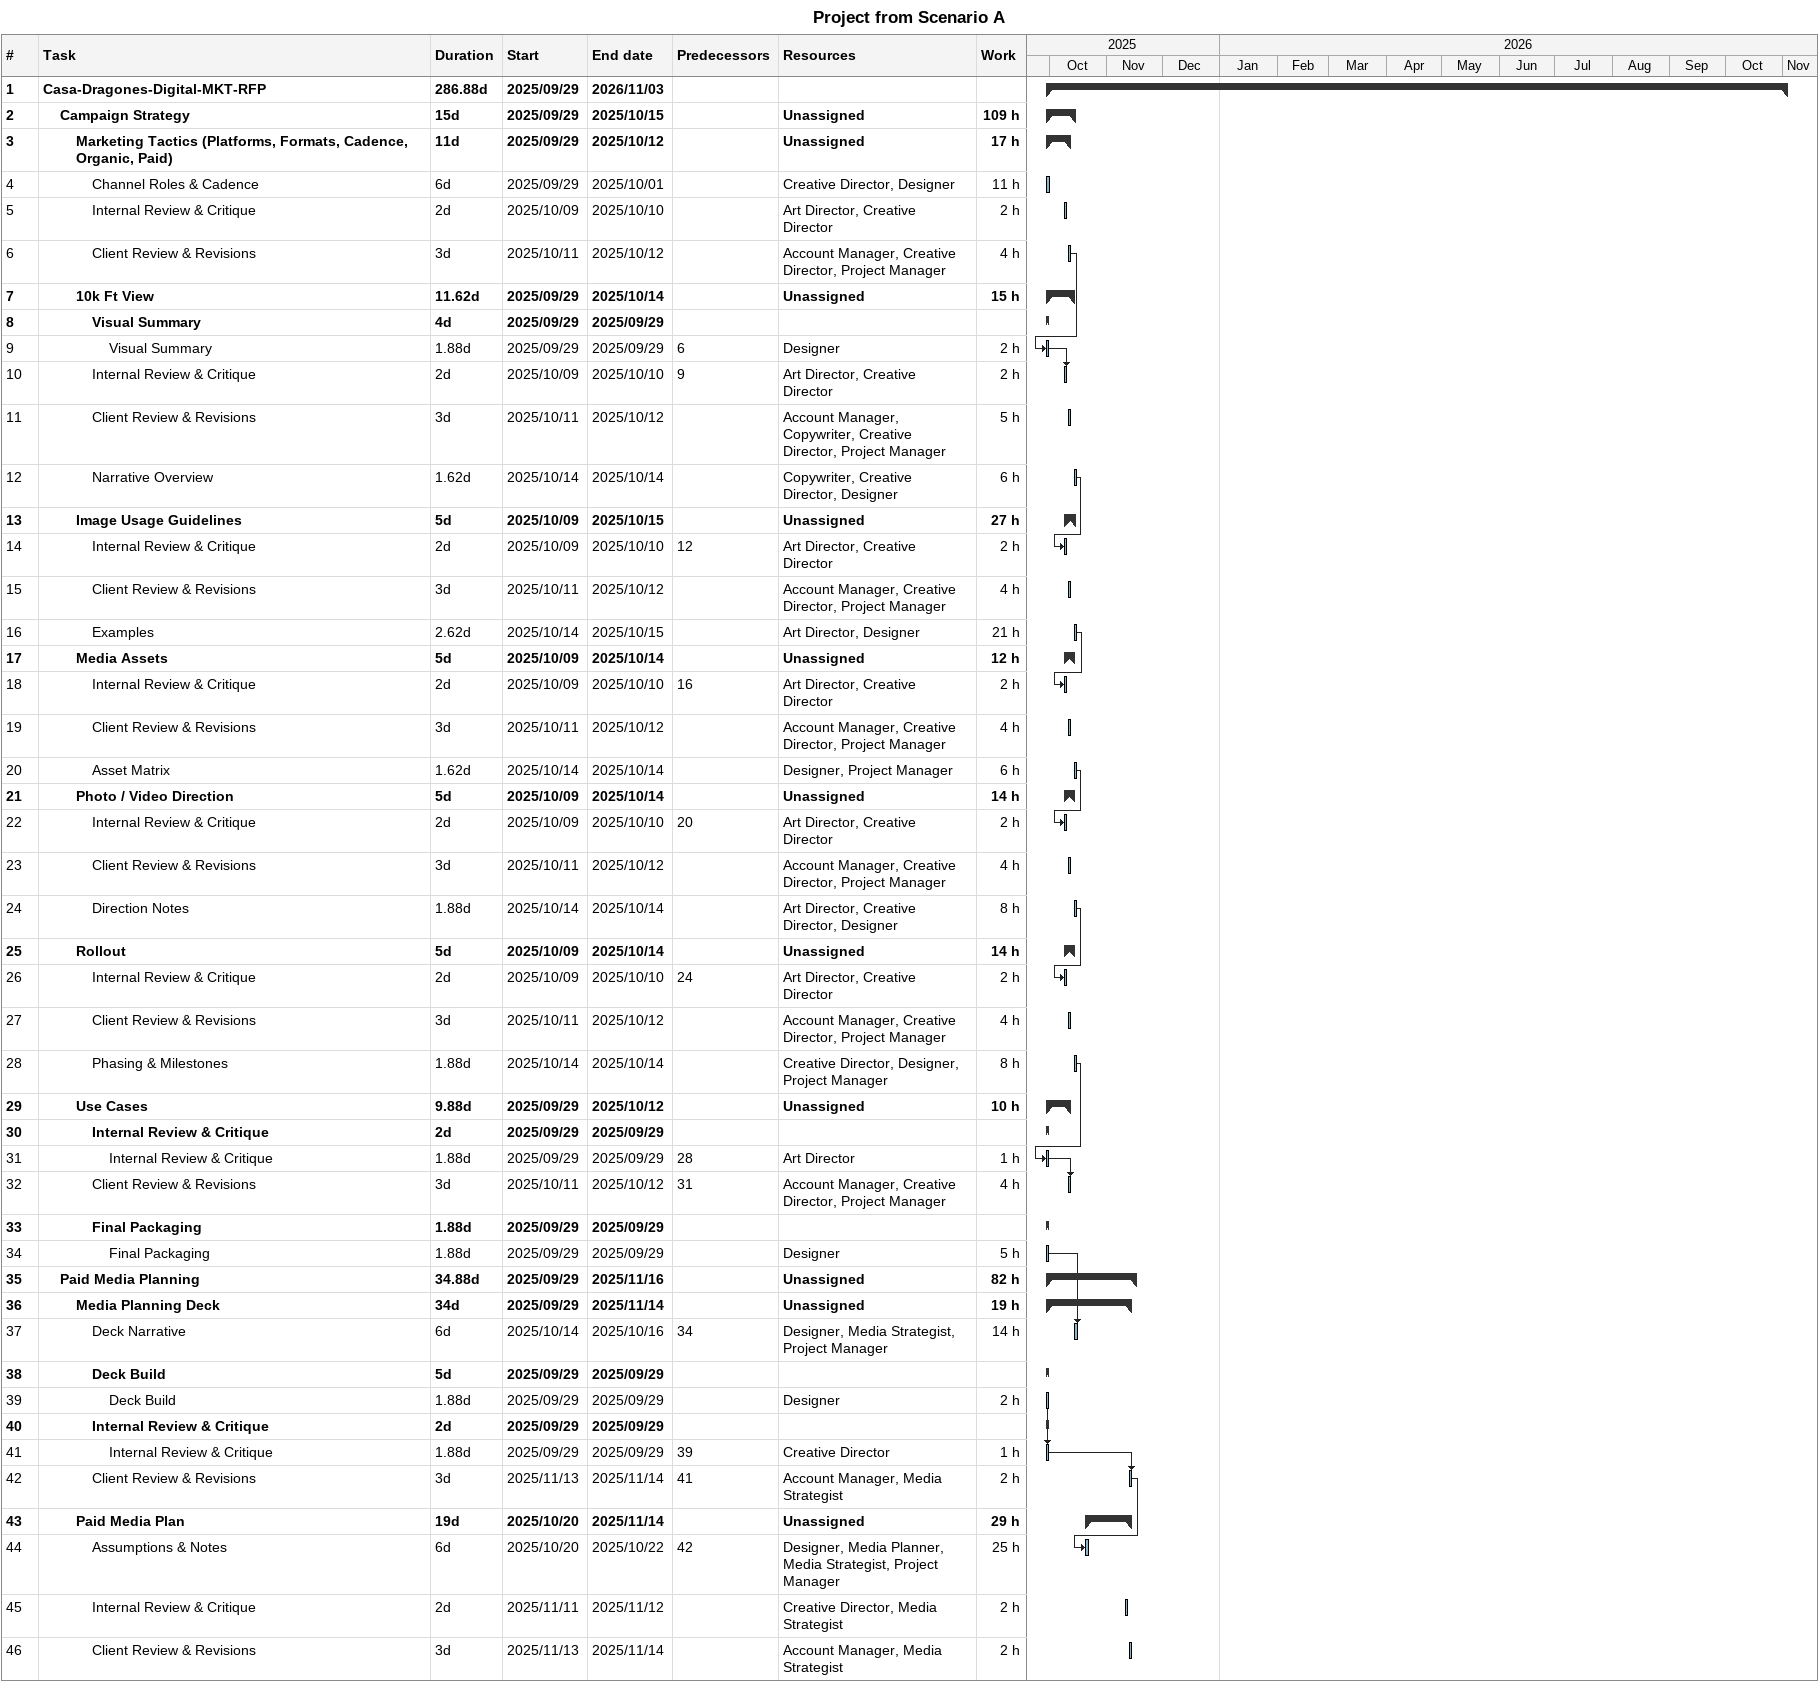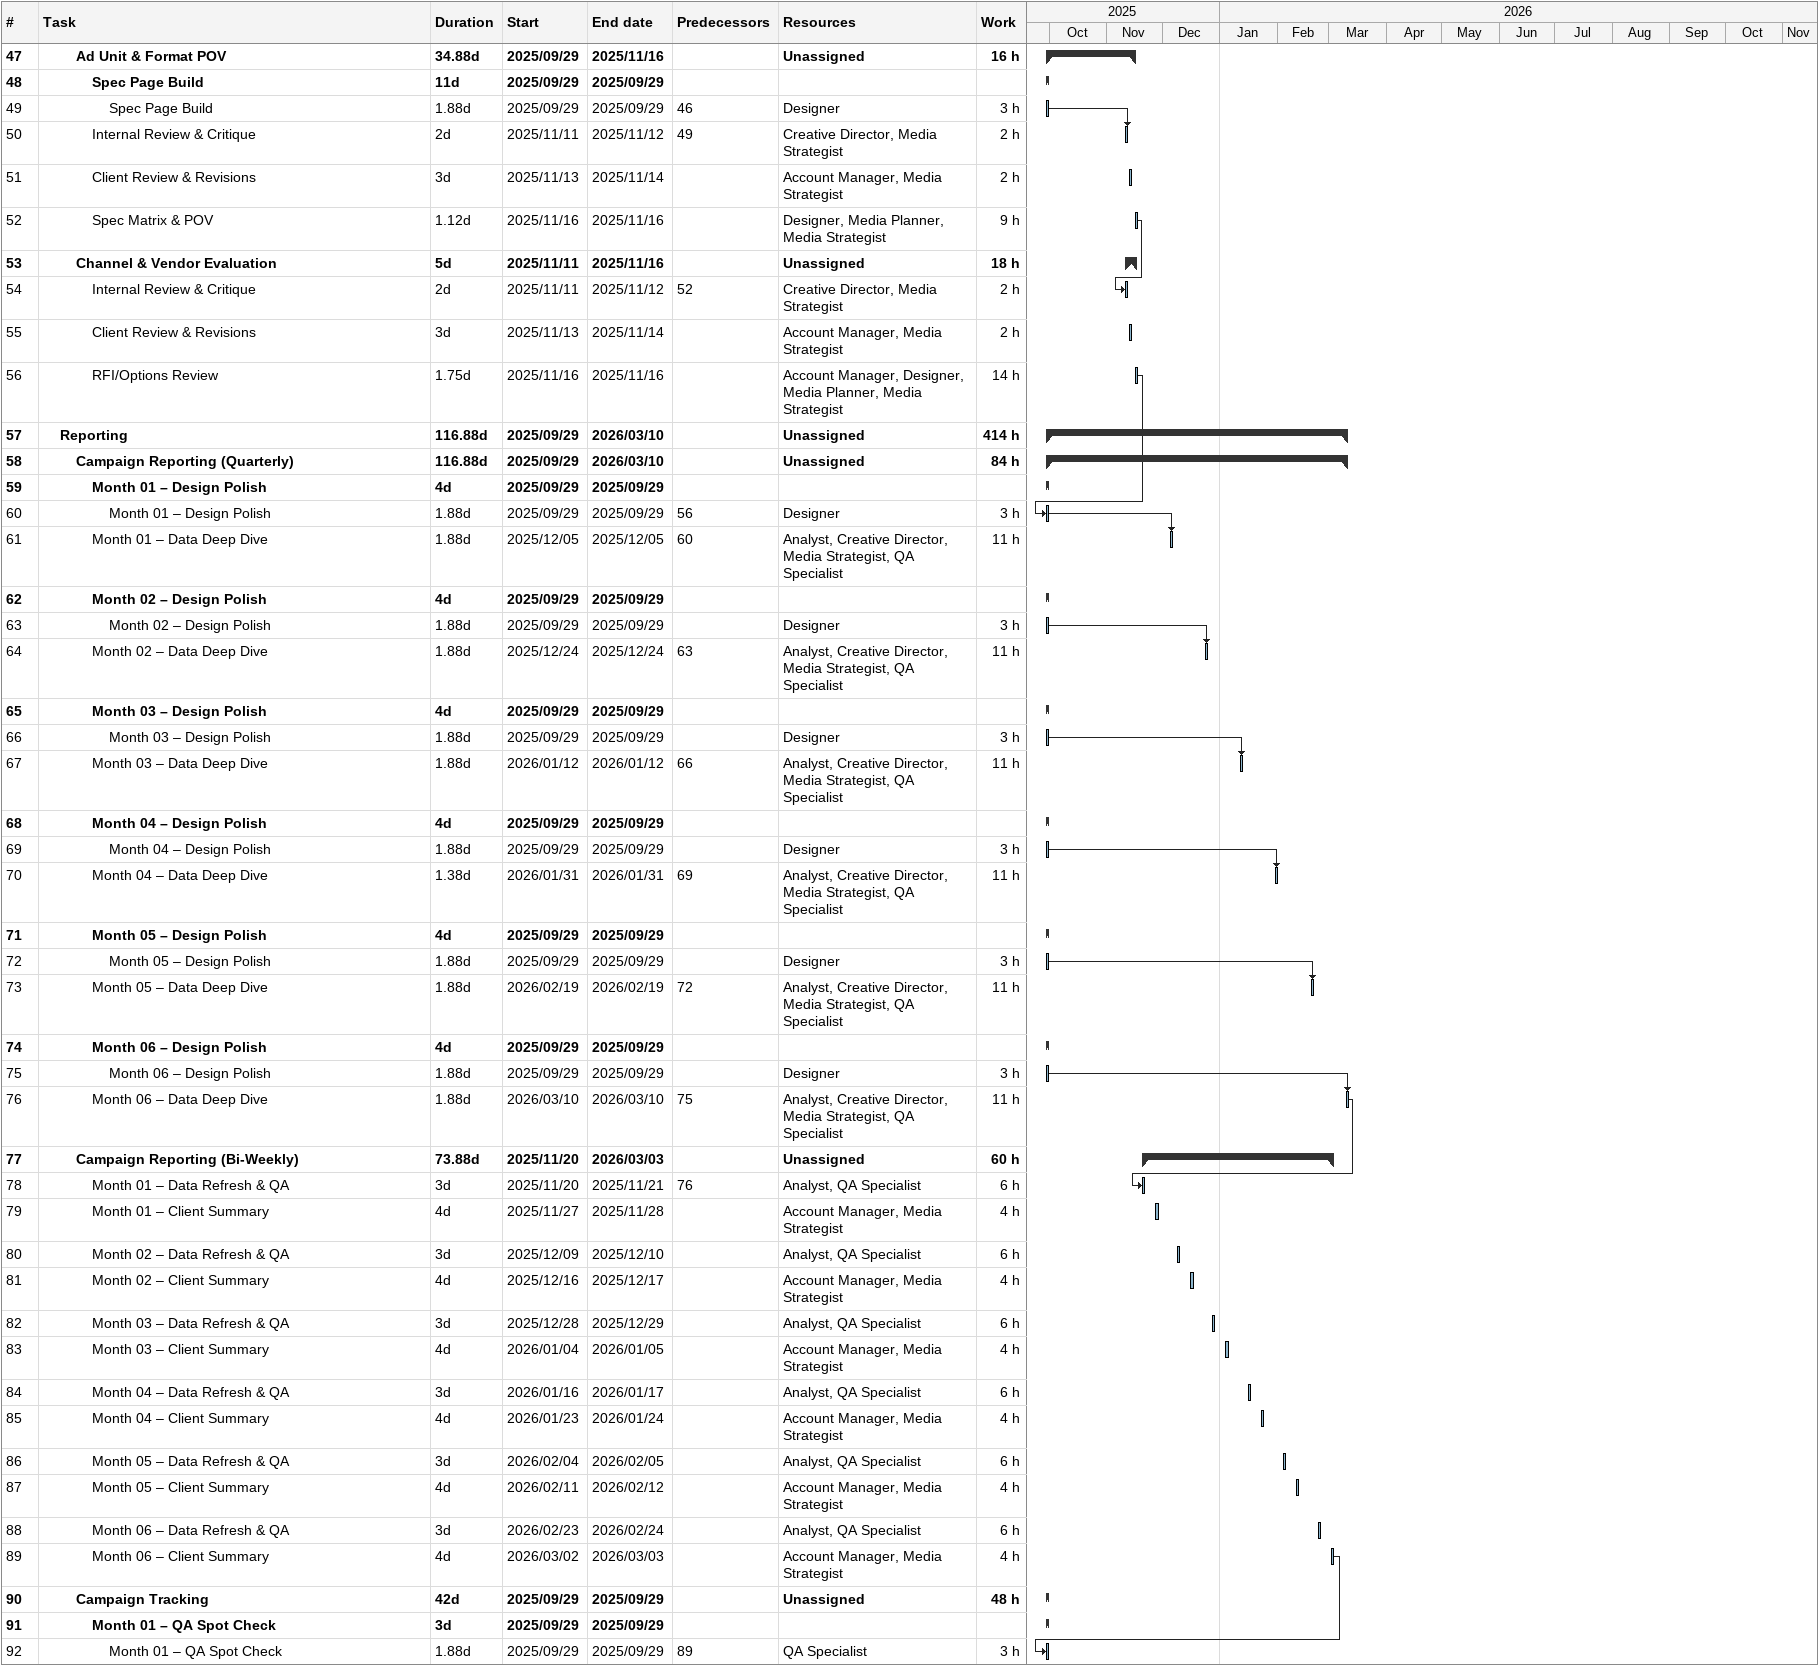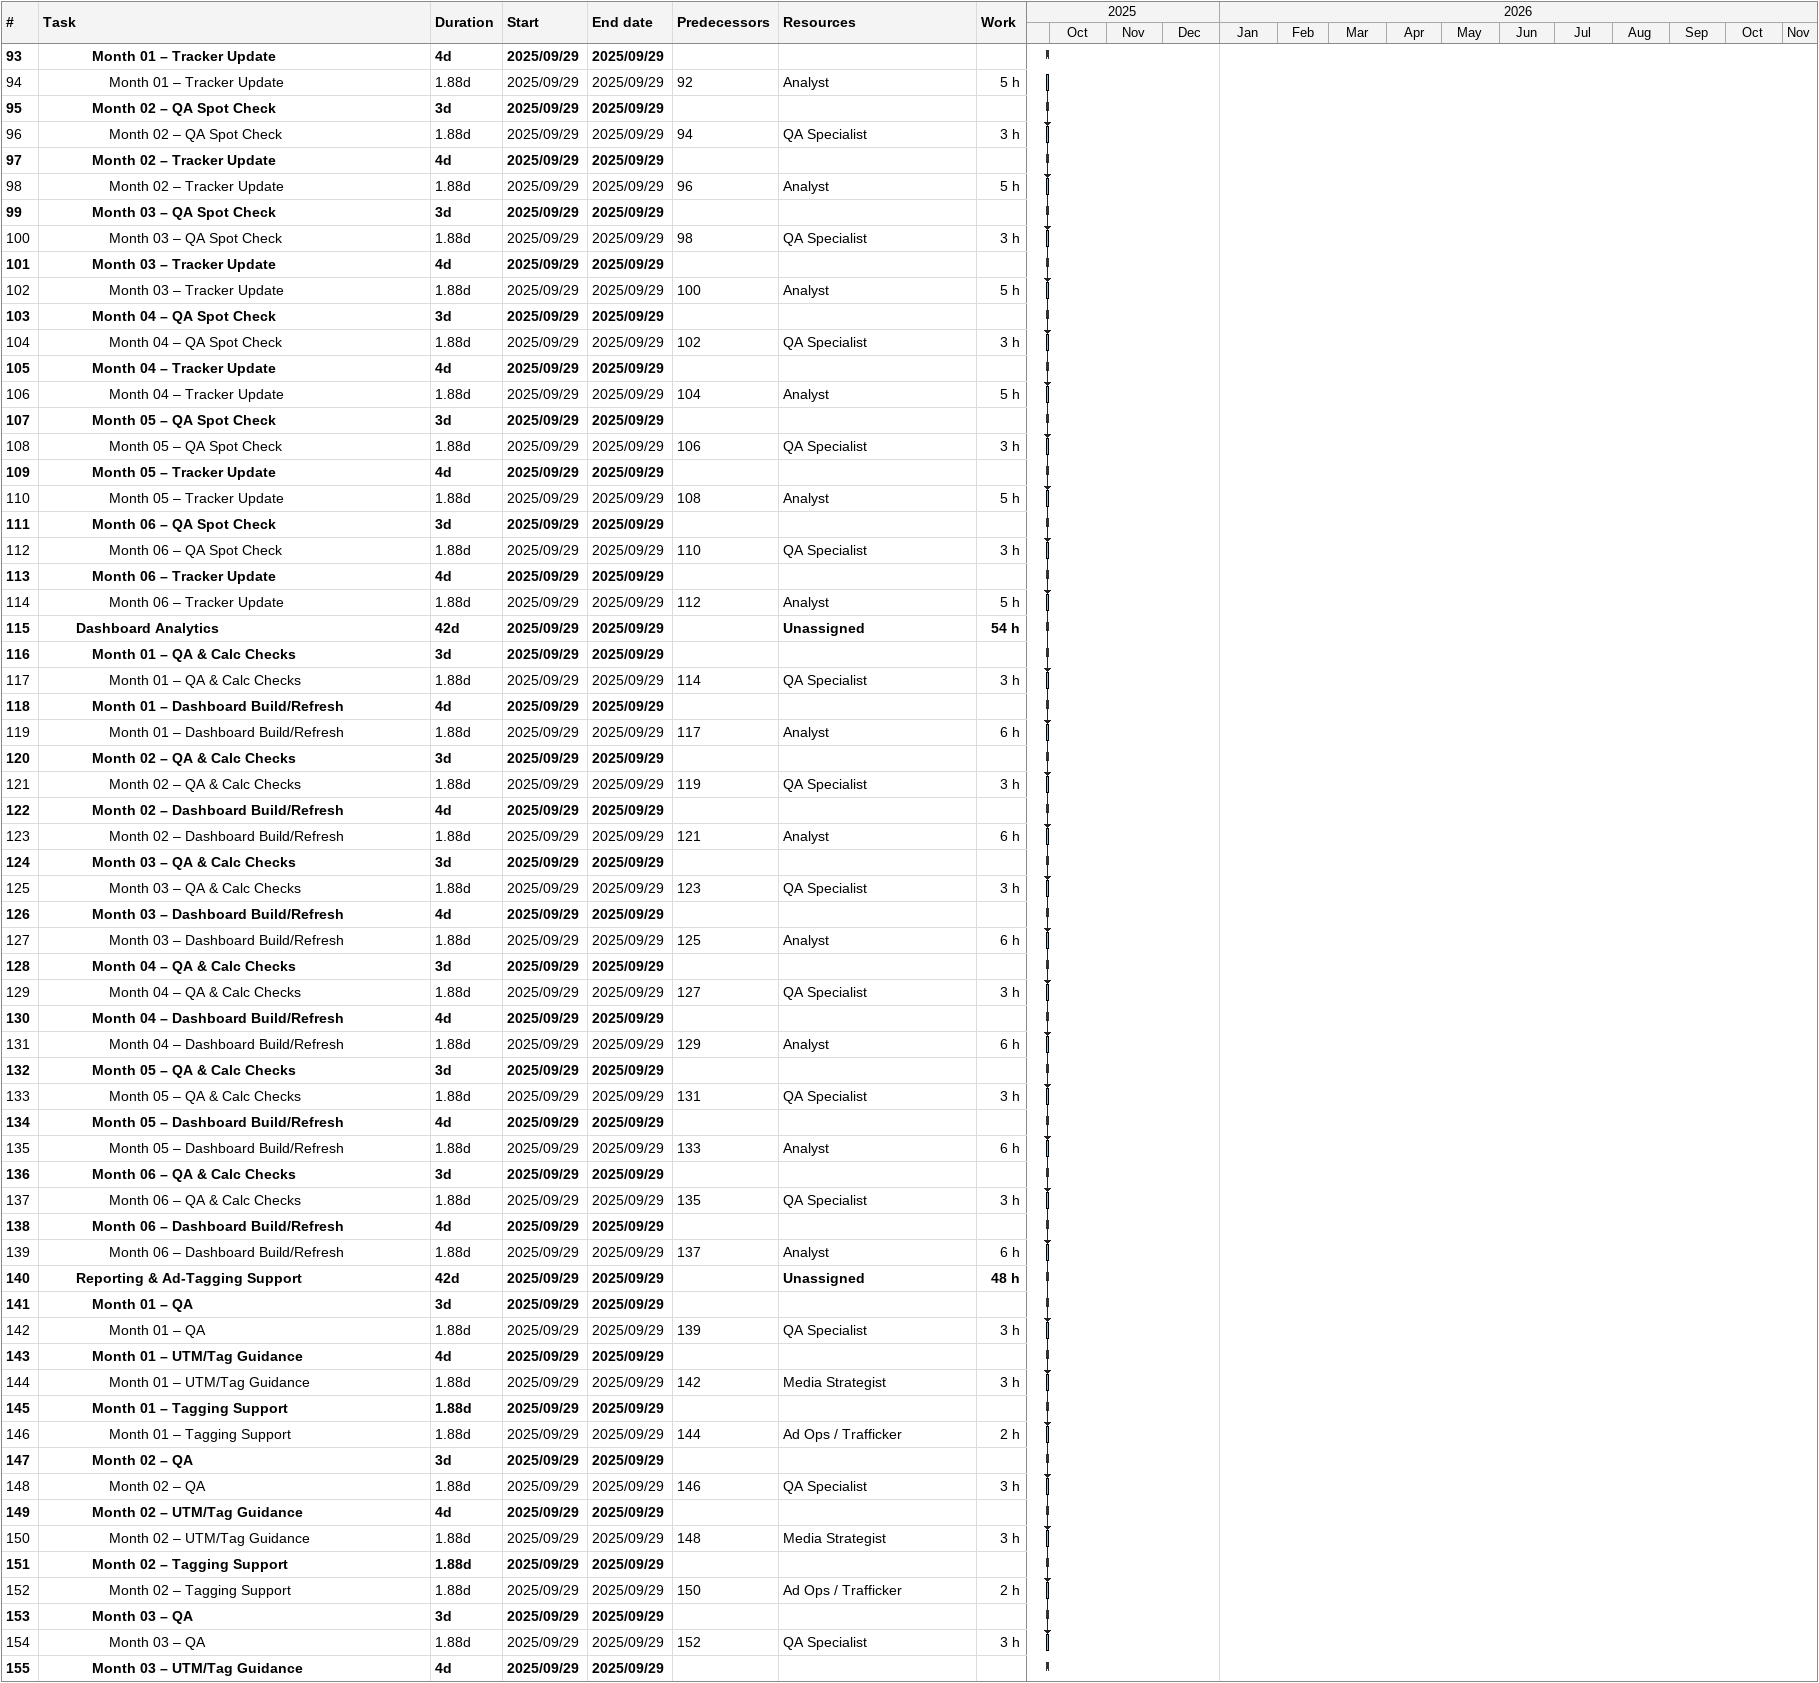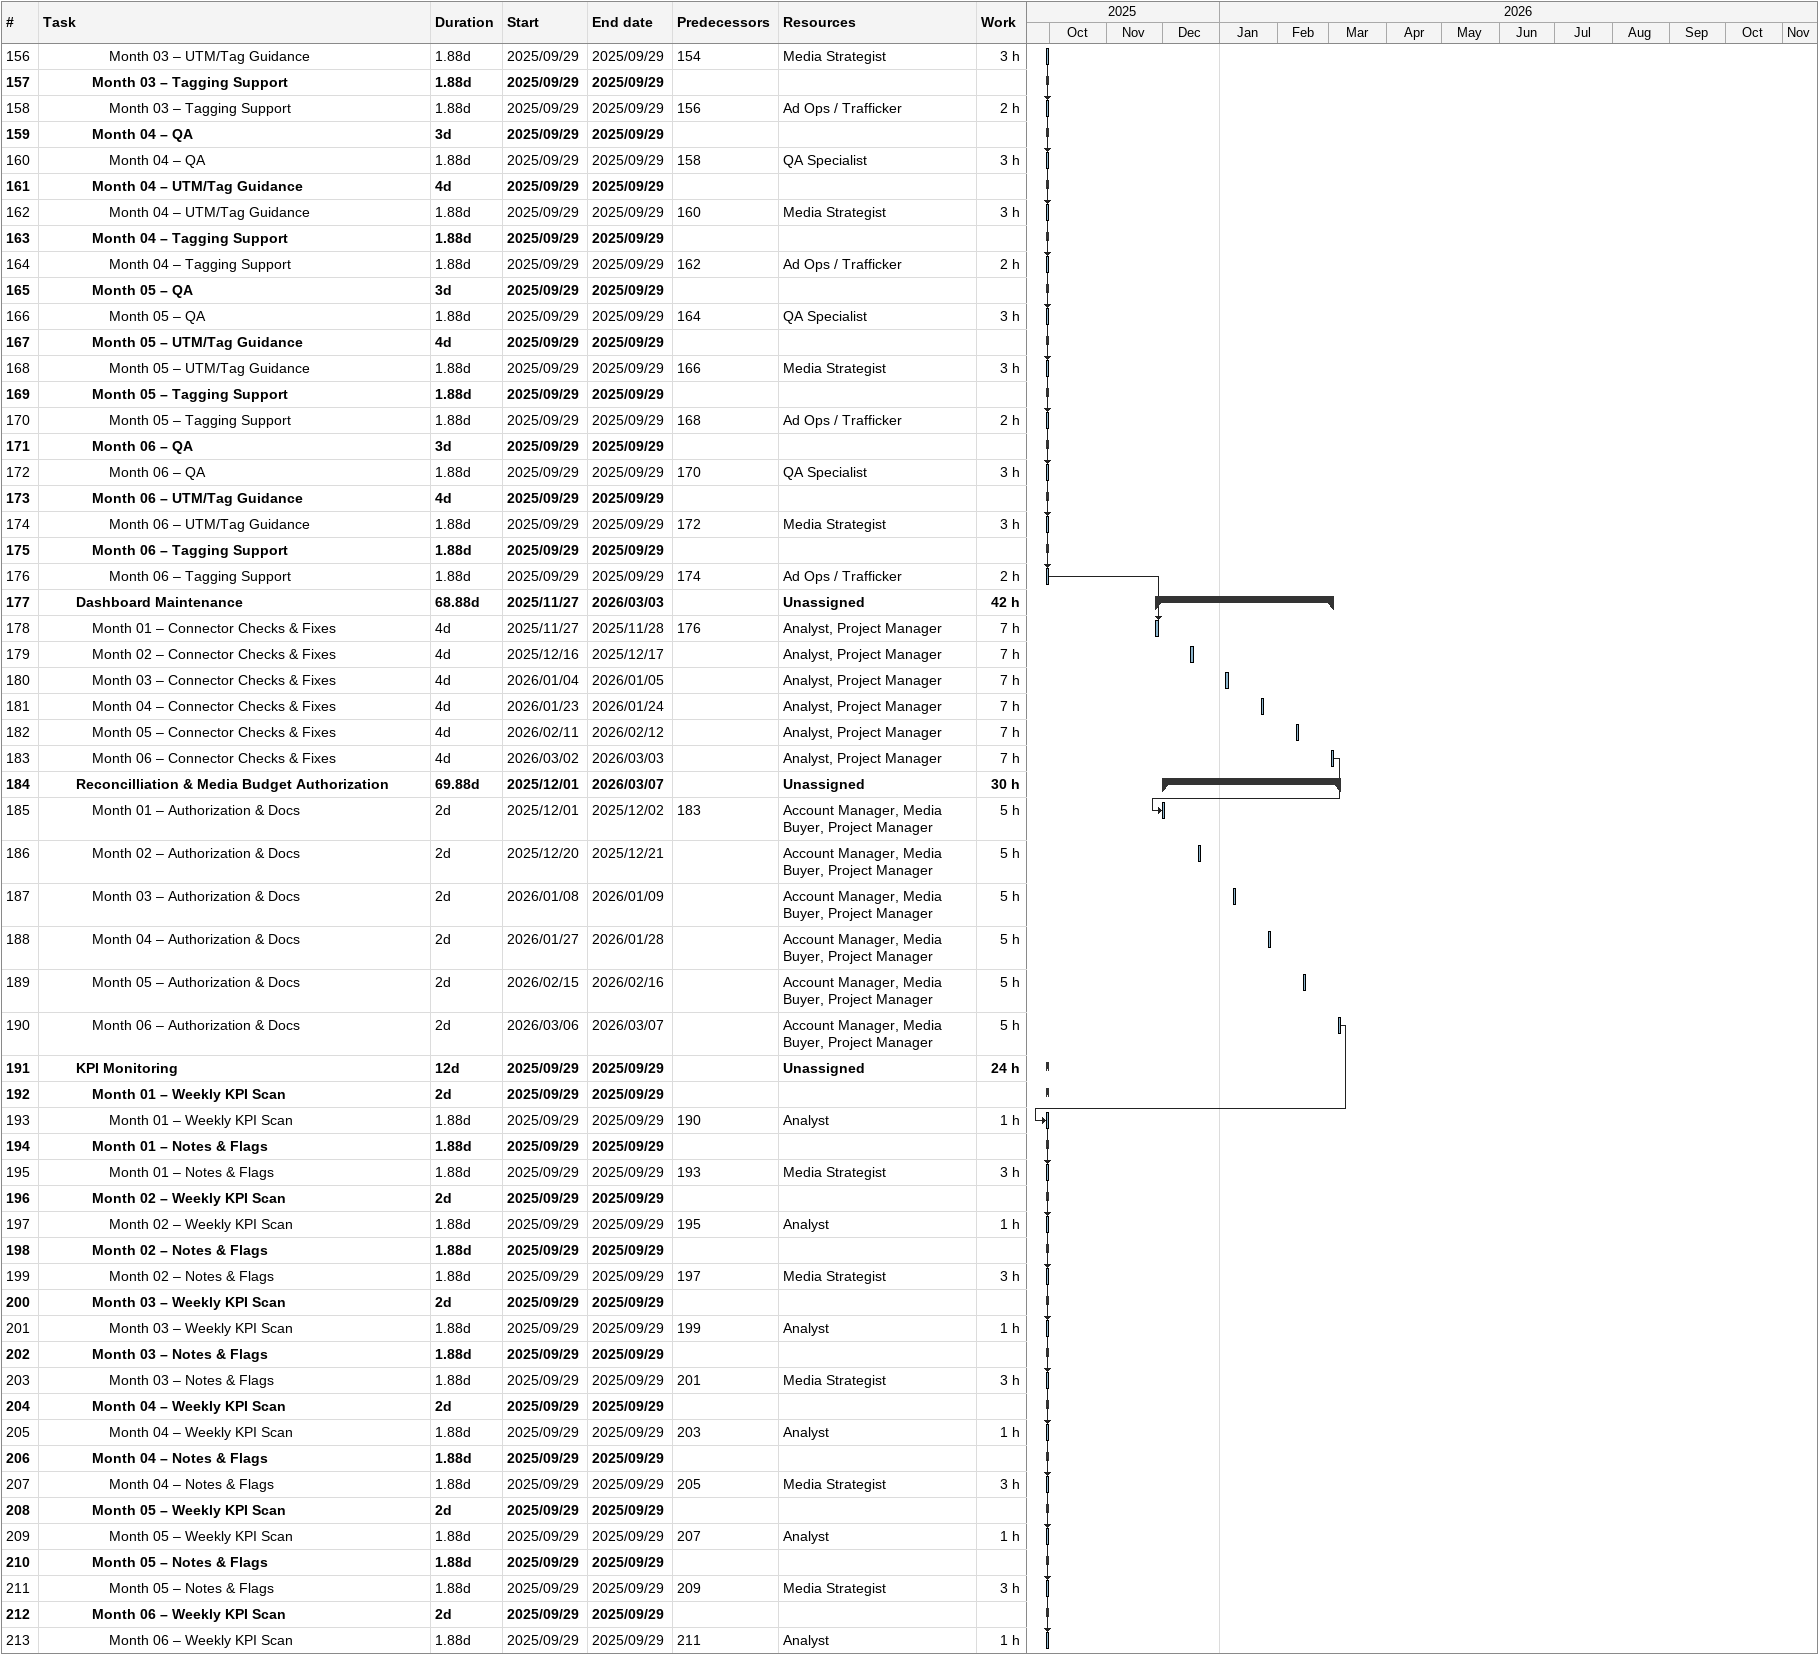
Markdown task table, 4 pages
Project from Scenario A

| ID | Level | Task | Duration | Start | Finish | Predecessors | Resources | Work (h) |
|---|---|---|---|---|---|---|---|---|
| 1 | 1 | **Casa-Dragones-Digital-MKT-RFP** | 286.88d | 2025-09-29 | 2026-11-03 |  |  |  |
| 2 | 2 | **Campaign Strategy** | 15d | 2025-09-29 | 2025-10-15 |  | Unassigned | 109 |
| 3 | 3 | **Marketing Tactics (Platforms, Formats, Cadence, Organic, Paid)** | 11d | 2025-09-29 | 2025-10-12 |  | Unassigned | 17 |
| 4 | 4 | Channel Roles & Cadence | 6d | 2025-09-29 | 2025-10-01 |  | Creative Director, Designer | 11 |
| 5 | 4 | Internal Review & Critique | 2d | 2025-10-09 | 2025-10-10 |  | Art Director, Creative Director | 2 |
| 6 | 4 | Client Review & Revisions | 3d | 2025-10-11 | 2025-10-12 |  | Account Manager, Creative Director, Project Manager | 4 |
| 7 | 3 | **10k Ft View** | 11.62d | 2025-09-29 | 2025-10-14 |  | Unassigned | 15 |
| 8 | 4 | **Visual Summary** | 4d | 2025-09-29 | 2025-09-29 |  |  |  |
| 9 | 5 | Visual Summary | 1.88d | 2025-09-29 | 2025-09-29 | 6 | Designer | 2 |
| 10 | 4 | Internal Review & Critique | 2d | 2025-10-09 | 2025-10-10 | 9 | Art Director, Creative Director | 2 |
| 11 | 4 | Client Review & Revisions | 3d | 2025-10-11 | 2025-10-12 |  | Account Manager, Copywriter, Creative Director, Project Manager | 5 |
| 12 | 4 | Narrative Overview | 1.62d | 2025-10-14 | 2025-10-14 |  | Copywriter, Creative Director, Designer | 6 |
| 13 | 3 | **Image Usage Guidelines** | 5d | 2025-10-09 | 2025-10-15 |  | Unassigned | 27 |
| 14 | 4 | Internal Review & Critique | 2d | 2025-10-09 | 2025-10-10 | 12 | Art Director, Creative Director | 2 |
| 15 | 4 | Client Review & Revisions | 3d | 2025-10-11 | 2025-10-12 |  | Account Manager, Creative Director, Project Manager | 4 |
| 16 | 4 | Examples | 2.62d | 2025-10-14 | 2025-10-15 |  | Art Director, Designer | 21 |
| 17 | 3 | **Media Assets** | 5d | 2025-10-09 | 2025-10-14 |  | Unassigned | 12 |
| 18 | 4 | Internal Review & Critique | 2d | 2025-10-09 | 2025-10-10 | 16 | Art Director, Creative Director | 2 |
| 19 | 4 | Client Review & Revisions | 3d | 2025-10-11 | 2025-10-12 |  | Account Manager, Creative Director, Project Manager | 4 |
| 20 | 4 | Asset Matrix | 1.62d | 2025-10-14 | 2025-10-14 |  | Designer, Project Manager | 6 |
| 21 | 3 | **Photo / Video Direction** | 5d | 2025-10-09 | 2025-10-14 |  | Unassigned | 14 |
| 22 | 4 | Internal Review & Critique | 2d | 2025-10-09 | 2025-10-10 | 20 | Art Director, Creative Director | 2 |
| 23 | 4 | Client Review & Revisions | 3d | 2025-10-11 | 2025-10-12 |  | Account Manager, Creative Director, Project Manager | 4 |
| 24 | 4 | Direction Notes | 1.88d | 2025-10-14 | 2025-10-14 |  | Art Director, Creative Director, Designer | 8 |
| 25 | 3 | **Rollout** | 5d | 2025-10-09 | 2025-10-14 |  | Unassigned | 14 |
| 26 | 4 | Internal Review & Critique | 2d | 2025-10-09 | 2025-10-10 | 24 | Art Director, Creative Director | 2 |
| 27 | 4 | Client Review & Revisions | 3d | 2025-10-11 | 2025-10-12 |  | Account Manager, Creative Director, Project Manager | 4 |
| 28 | 4 | Phasing & Milestones | 1.88d | 2025-10-14 | 2025-10-14 |  | Creative Director, Designer, Project Manager | 8 |
| 29 | 3 | **Use Cases** | 9.88d | 2025-09-29 | 2025-10-12 |  | Unassigned | 10 |
| 30 | 4 | **Internal Review & Critique** | 2d | 2025-09-29 | 2025-09-29 |  |  |  |
| 31 | 5 | Internal Review & Critique | 1.88d | 2025-09-29 | 2025-09-29 | 28 | Art Director | 1 |
| 32 | 4 | Client Review & Revisions | 3d | 2025-10-11 | 2025-10-12 | 31 | Account Manager, Creative Director, Project Manager | 4 |
| 33 | 4 | **Final Packaging** | 1.88d | 2025-09-29 | 2025-09-29 |  |  |  |
| 34 | 5 | Final Packaging | 1.88d | 2025-09-29 | 2025-09-29 |  | Designer | 5 |
| 35 | 2 | **Paid Media Planning** | 34.88d | 2025-09-29 | 2025-11-16 |  | Unassigned | 82 |
| 36 | 3 | **Media Planning Deck** | 34d | 2025-09-29 | 2025-11-14 |  | Unassigned | 19 |
| 37 | 4 | Deck Narrative | 6d | 2025-10-14 | 2025-10-16 | 34 | Designer, Media Strategist, Project Manager | 14 |
| 38 | 4 | **Deck Build** | 5d | 2025-09-29 | 2025-09-29 |  |  |  |
| 39 | 5 | Deck Build | 1.88d | 2025-09-29 | 2025-09-29 |  | Designer | 2 |
| 40 | 4 | **Internal Review & Critique** | 2d | 2025-09-29 | 2025-09-29 |  |  |  |
| 41 | 5 | Internal Review & Critique | 1.88d | 2025-09-29 | 2025-09-29 | 39 | Creative Director | 1 |
| 42 | 4 | Client Review & Revisions | 3d | 2025-11-13 | 2025-11-14 | 41 | Account Manager, Media Strategist | 2 |
| 43 | 3 | **Paid Media Plan** | 19d | 2025-10-20 | 2025-11-14 |  | Unassigned | 29 |
| 44 | 4 | Assumptions & Notes | 6d | 2025-10-20 | 2025-10-22 | 42 | Designer, Media Planner, Media Strategist, Project Manager | 25 |
| 45 | 4 | Internal Review & Critique | 2d | 2025-11-11 | 2025-11-12 |  | Creative Director, Media Strategist | 2 |
| 46 | 4 | Client Review & Revisions | 3d | 2025-11-13 | 2025-11-14 |  | Account Manager, Media Strategist | 2 |
| 47 | 3 | **Ad Unit & Format POV** | 34.88d | 2025-09-29 | 2025-11-16 |  | Unassigned | 16 |
| 48 | 4 | **Spec Page Build** | 11d | 2025-09-29 | 2025-09-29 |  |  |  |
| 49 | 5 | Spec Page Build | 1.88d | 2025-09-29 | 2025-09-29 | 46 | Designer | 3 |
| 50 | 4 | Internal Review & Critique | 2d | 2025-11-11 | 2025-11-12 | 49 | Creative Director, Media Strategist | 2 |
| 51 | 4 | Client Review & Revisions | 3d | 2025-11-13 | 2025-11-14 |  | Account Manager, Media Strategist | 2 |
| 52 | 4 | Spec Matrix & POV | 1.12d | 2025-11-16 | 2025-11-16 |  | Designer, Media Planner, Media Strategist | 9 |
| 53 | 3 | **Channel & Vendor Evaluation** | 5d | 2025-11-11 | 2025-11-16 |  | Unassigned | 18 |
| 54 | 4 | Internal Review & Critique | 2d | 2025-11-11 | 2025-11-12 | 52 | Creative Director, Media Strategist | 2 |
| 55 | 4 | Client Review & Revisions | 3d | 2025-11-13 | 2025-11-14 |  | Account Manager, Media Strategist | 2 |
| 56 | 4 | RFI/Options Review | 1.75d | 2025-11-16 | 2025-11-16 |  | Account Manager, Designer, Media Planner, Media Strategist | 14 |
| 57 | 2 | **Reporting** | 116.88d | 2025-09-29 | 2026-03-10 |  | Unassigned | 414 |
| 58 | 3 | **Campaign Reporting (Quarterly)** | 116.88d | 2025-09-29 | 2026-03-10 |  | Unassigned | 84 |
| 59 | 4 | **Month 01 – Design Polish** | 4d | 2025-09-29 | 2025-09-29 |  |  |  |
| 60 | 5 | Month 01 – Design Polish | 1.88d | 2025-09-29 | 2025-09-29 | 56 | Designer | 3 |
| 61 | 4 | Month 01 – Data Deep Dive | 1.88d | 2025-12-05 | 2025-12-05 | 60 | Analyst, Creative Director, Media Strategist, QA Specialist | 11 |
| 62 | 4 | **Month 02 – Design Polish** | 4d | 2025-09-29 | 2025-09-29 |  |  |  |
| 63 | 5 | Month 02 – Design Polish | 1.88d | 2025-09-29 | 2025-09-29 |  | Designer | 3 |
| 64 | 4 | Month 02 – Data Deep Dive | 1.88d | 2025-12-24 | 2025-12-24 | 63 | Analyst, Creative Director, Media Strategist, QA Specialist | 11 |
| 65 | 4 | **Month 03 – Design Polish** | 4d | 2025-09-29 | 2025-09-29 |  |  |  |
| 66 | 5 | Month 03 – Design Polish | 1.88d | 2025-09-29 | 2025-09-29 |  | Designer | 3 |
| 67 | 4 | Month 03 – Data Deep Dive | 1.88d | 2026-01-12 | 2026-01-12 | 66 | Analyst, Creative Director, Media Strategist, QA Specialist | 11 |
| 68 | 4 | **Month 04 – Design Polish** | 4d | 2025-09-29 | 2025-09-29 |  |  |  |
| 69 | 5 | Month 04 – Design Polish | 1.88d | 2025-09-29 | 2025-09-29 |  | Designer | 3 |
| 70 | 4 | Month 04 – Data Deep Dive | 1.38d | 2026-01-31 | 2026-01-31 | 69 | Analyst, Creative Director, Media Strategist, QA Specialist | 11 |
| 71 | 4 | **Month 05 – Design Polish** | 4d | 2025-09-29 | 2025-09-29 |  |  |  |
| 72 | 5 | Month 05 – Design Polish | 1.88d | 2025-09-29 | 2025-09-29 |  | Designer | 3 |
| 73 | 4 | Month 05 – Data Deep Dive | 1.88d | 2026-02-19 | 2026-02-19 | 72 | Analyst, Creative Director, Media Strategist, QA Specialist | 11 |
| 74 | 4 | **Month 06 – Design Polish** | 4d | 2025-09-29 | 2025-09-29 |  |  |  |
| 75 | 5 | Month 06 – Design Polish | 1.88d | 2025-09-29 | 2025-09-29 |  | Designer | 3 |
| 76 | 4 | Month 06 – Data Deep Dive | 1.88d | 2026-03-10 | 2026-03-10 | 75 | Analyst, Creative Director, Media Strategist, QA Specialist | 11 |
| 77 | 3 | **Campaign Reporting (Bi-Weekly)** | 73.88d | 2025-11-20 | 2026-03-03 |  | Unassigned | 60 |
| 78 | 4 | Month 01 – Data Refresh & QA | 3d | 2025-11-20 | 2025-11-21 | 76 | Analyst, QA Specialist | 6 |
| 79 | 4 | Month 01 – Client Summary | 4d | 2025-11-27 | 2025-11-28 |  | Account Manager, Media Strategist | 4 |
| 80 | 4 | Month 02 – Data Refresh & QA | 3d | 2025-12-09 | 2025-12-10 |  | Analyst, QA Specialist | 6 |
| 81 | 4 | Month 02 – Client Summary | 4d | 2025-12-16 | 2025-12-17 |  | Account Manager, Media Strategist | 4 |
| 82 | 4 | Month 03 – Data Refresh & QA | 3d | 2025-12-28 | 2025-12-29 |  | Analyst, QA Specialist | 6 |
| 83 | 4 | Month 03 – Client Summary | 4d | 2026-01-04 | 2026-01-05 |  | Account Manager, Media Strategist | 4 |
| 84 | 4 | Month 04 – Data Refresh & QA | 3d | 2026-01-16 | 2026-01-17 |  | Analyst, QA Specialist | 6 |
| 85 | 4 | Month 04 – Client Summary | 4d | 2026-01-23 | 2026-01-24 |  | Account Manager, Media Strategist | 4 |
| 86 | 4 | Month 05 – Data Refresh & QA | 3d | 2026-02-04 | 2026-02-05 |  | Analyst, QA Specialist | 6 |
| 87 | 4 | Month 05 – Client Summary | 4d | 2026-02-11 | 2026-02-12 |  | Account Manager, Media Strategist | 4 |
| 88 | 4 | Month 06 – Data Refresh & QA | 3d | 2026-02-23 | 2026-02-24 |  | Analyst, QA Specialist | 6 |
| 89 | 4 | Month 06 – Client Summary | 4d | 2026-03-02 | 2026-03-03 |  | Account Manager, Media Strategist | 4 |
| 90 | 3 | **Campaign Tracking** | 42d | 2025-09-29 | 2025-09-29 |  | Unassigned | 48 |
| 91 | 4 | **Month 01 – QA Spot Check** | 3d | 2025-09-29 | 2025-09-29 |  |  |  |
| 92 | 5 | Month 01 – QA Spot Check | 1.88d | 2025-09-29 | 2025-09-29 | 89 | QA Specialist | 3 |
| 93 | 4 | **Month 01 – Tracker Update** | 4d | 2025-09-29 | 2025-09-29 |  |  |  |
| 94 | 5 | Month 01 – Tracker Update | 1.88d | 2025-09-29 | 2025-09-29 | 92 | Analyst | 5 |
| 95 | 4 | **Month 02 – QA Spot Check** | 3d | 2025-09-29 | 2025-09-29 |  |  |  |
| 96 | 5 | Month 02 – QA Spot Check | 1.88d | 2025-09-29 | 2025-09-29 | 94 | QA Specialist | 3 |
| 97 | 4 | **Month 02 – Tracker Update** | 4d | 2025-09-29 | 2025-09-29 |  |  |  |
| 98 | 5 | Month 02 – Tracker Update | 1.88d | 2025-09-29 | 2025-09-29 | 96 | Analyst | 5 |
| 99 | 4 | **Month 03 – QA Spot Check** | 3d | 2025-09-29 | 2025-09-29 |  |  |  |
| 100 | 5 | Month 03 – QA Spot Check | 1.88d | 2025-09-29 | 2025-09-29 | 98 | QA Specialist | 3 |
| 101 | 4 | **Month 03 – Tracker Update** | 4d | 2025-09-29 | 2025-09-29 |  |  |  |
| 102 | 5 | Month 03 – Tracker Update | 1.88d | 2025-09-29 | 2025-09-29 | 100 | Analyst | 5 |
| 103 | 4 | **Month 04 – QA Spot Check** | 3d | 2025-09-29 | 2025-09-29 |  |  |  |
| 104 | 5 | Month 04 – QA Spot Check | 1.88d | 2025-09-29 | 2025-09-29 | 102 | QA Specialist | 3 |
| 105 | 4 | **Month 04 – Tracker Update** | 4d | 2025-09-29 | 2025-09-29 |  |  |  |
| 106 | 5 | Month 04 – Tracker Update | 1.88d | 2025-09-29 | 2025-09-29 | 104 | Analyst | 5 |
| 107 | 4 | **Month 05 – QA Spot Check** | 3d | 2025-09-29 | 2025-09-29 |  |  |  |
| 108 | 5 | Month 05 – QA Spot Check | 1.88d | 2025-09-29 | 2025-09-29 | 106 | QA Specialist | 3 |
| 109 | 4 | **Month 05 – Tracker Update** | 4d | 2025-09-29 | 2025-09-29 |  |  |  |
| 110 | 5 | Month 05 – Tracker Update | 1.88d | 2025-09-29 | 2025-09-29 | 108 | Analyst | 5 |
| 111 | 4 | **Month 06 – QA Spot Check** | 3d | 2025-09-29 | 2025-09-29 |  |  |  |
| 112 | 5 | Month 06 – QA Spot Check | 1.88d | 2025-09-29 | 2025-09-29 | 110 | QA Specialist | 3 |
| 113 | 4 | **Month 06 – Tracker Update** | 4d | 2025-09-29 | 2025-09-29 |  |  |  |
| 114 | 5 | Month 06 – Tracker Update | 1.88d | 2025-09-29 | 2025-09-29 | 112 | Analyst | 5 |
| 115 | 3 | **Dashboard Analytics** | 42d | 2025-09-29 | 2025-09-29 |  | Unassigned | 54 |
| 116 | 4 | **Month 01 – QA & Calc Checks** | 3d | 2025-09-29 | 2025-09-29 |  |  |  |
| 117 | 5 | Month 01 – QA & Calc Checks | 1.88d | 2025-09-29 | 2025-09-29 | 114 | QA Specialist | 3 |
| 118 | 4 | **Month 01 – Dashboard Build/Refresh** | 4d | 2025-09-29 | 2025-09-29 |  |  |  |
| 119 | 5 | Month 01 – Dashboard Build/Refresh | 1.88d | 2025-09-29 | 2025-09-29 | 117 | Analyst | 6 |
| 120 | 4 | **Month 02 – QA & Calc Checks** | 3d | 2025-09-29 | 2025-09-29 |  |  |  |
| 121 | 5 | Month 02 – QA & Calc Checks | 1.88d | 2025-09-29 | 2025-09-29 | 119 | QA Specialist | 3 |
| 122 | 4 | **Month 02 – Dashboard Build/Refresh** | 4d | 2025-09-29 | 2025-09-29 |  |  |  |
| 123 | 5 | Month 02 – Dashboard Build/Refresh | 1.88d | 2025-09-29 | 2025-09-29 | 121 | Analyst | 6 |
| 124 | 4 | **Month 03 – QA & Calc Checks** | 3d | 2025-09-29 | 2025-09-29 |  |  |  |
| 125 | 5 | Month 03 – QA & Calc Checks | 1.88d | 2025-09-29 | 2025-09-29 | 123 | QA Specialist | 3 |
| 126 | 4 | **Month 03 – Dashboard Build/Refresh** | 4d | 2025-09-29 | 2025-09-29 |  |  |  |
| 127 | 5 | Month 03 – Dashboard Build/Refresh | 1.88d | 2025-09-29 | 2025-09-29 | 125 | Analyst | 6 |
| 128 | 4 | **Month 04 – QA & Calc Checks** | 3d | 2025-09-29 | 2025-09-29 |  |  |  |
| 129 | 5 | Month 04 – QA & Calc Checks | 1.88d | 2025-09-29 | 2025-09-29 | 127 | QA Specialist | 3 |
| 130 | 4 | **Month 04 – Dashboard Build/Refresh** | 4d | 2025-09-29 | 2025-09-29 |  |  |  |
| 131 | 5 | Month 04 – Dashboard Build/Refresh | 1.88d | 2025-09-29 | 2025-09-29 | 129 | Analyst | 6 |
| 132 | 4 | **Month 05 – QA & Calc Checks** | 3d | 2025-09-29 | 2025-09-29 |  |  |  |
| 133 | 5 | Month 05 – QA & Calc Checks | 1.88d | 2025-09-29 | 2025-09-29 | 131 | QA Specialist | 3 |
| 134 | 4 | **Month 05 – Dashboard Build/Refresh** | 4d | 2025-09-29 | 2025-09-29 |  |  |  |
| 135 | 5 | Month 05 – Dashboard Build/Refresh | 1.88d | 2025-09-29 | 2025-09-29 | 133 | Analyst | 6 |
| 136 | 4 | **Month 06 – QA & Calc Checks** | 3d | 2025-09-29 | 2025-09-29 |  |  |  |
| 137 | 5 | Month 06 – QA & Calc Checks | 1.88d | 2025-09-29 | 2025-09-29 | 135 | QA Specialist | 3 |
| 138 | 4 | **Month 06 – Dashboard Build/Refresh** | 4d | 2025-09-29 | 2025-09-29 |  |  |  |
| 139 | 5 | Month 06 – Dashboard Build/Refresh | 1.88d | 2025-09-29 | 2025-09-29 | 137 | Analyst | 6 |
| 140 | 3 | **Reporting & Ad-Tagging Support** | 42d | 2025-09-29 | 2025-09-29 |  | Unassigned | 48 |
| 141 | 4 | **Month 01 – QA** | 3d | 2025-09-29 | 2025-09-29 |  |  |  |
| 142 | 5 | Month 01 – QA | 1.88d | 2025-09-29 | 2025-09-29 | 139 | QA Specialist | 3 |
| 143 | 4 | **Month 01 – UTM/Tag Guidance** | 4d | 2025-09-29 | 2025-09-29 |  |  |  |
| 144 | 5 | Month 01 – UTM/Tag Guidance | 1.88d | 2025-09-29 | 2025-09-29 | 142 | Media Strategist | 3 |
| 145 | 4 | **Month 01 – Tagging Support** | 1.88d | 2025-09-29 | 2025-09-29 |  |  |  |
| 146 | 5 | Month 01 – Tagging Support | 1.88d | 2025-09-29 | 2025-09-29 | 144 | Ad Ops / Trafficker | 2 |
| 147 | 4 | **Month 02 – QA** | 3d | 2025-09-29 | 2025-09-29 |  |  |  |
| 148 | 5 | Month 02 – QA | 1.88d | 2025-09-29 | 2025-09-29 | 146 | QA Specialist | 3 |
| 149 | 4 | **Month 02 – UTM/Tag Guidance** | 4d | 2025-09-29 | 2025-09-29 |  |  |  |
| 150 | 5 | Month 02 – UTM/Tag Guidance | 1.88d | 2025-09-29 | 2025-09-29 | 148 | Media Strategist | 3 |
| 151 | 4 | **Month 02 – Tagging Support** | 1.88d | 2025-09-29 | 2025-09-29 |  |  |  |
| 152 | 5 | Month 02 – Tagging Support | 1.88d | 2025-09-29 | 2025-09-29 | 150 | Ad Ops / Trafficker | 2 |
| 153 | 4 | **Month 03 – QA** | 3d | 2025-09-29 | 2025-09-29 |  |  |  |
| 154 | 5 | Month 03 – QA | 1.88d | 2025-09-29 | 2025-09-29 | 152 | QA Specialist | 3 |
| 155 | 4 | **Month 03 – UTM/Tag Guidance** | 4d | 2025-09-29 | 2025-09-29 |  |  |  |
| 156 | 5 | Month 03 – UTM/Tag Guidance | 1.88d | 2025-09-29 | 2025-09-29 | 154 | Media Strategist | 3 |
| 157 | 4 | **Month 03 – Tagging Support** | 1.88d | 2025-09-29 | 2025-09-29 |  |  |  |
| 158 | 5 | Month 03 – Tagging Support | 1.88d | 2025-09-29 | 2025-09-29 | 156 | Ad Ops / Trafficker | 2 |
| 159 | 4 | **Month 04 – QA** | 3d | 2025-09-29 | 2025-09-29 |  |  |  |
| 160 | 5 | Month 04 – QA | 1.88d | 2025-09-29 | 2025-09-29 | 158 | QA Specialist | 3 |
| 161 | 4 | **Month 04 – UTM/Tag Guidance** | 4d | 2025-09-29 | 2025-09-29 |  |  |  |
| 162 | 5 | Month 04 – UTM/Tag Guidance | 1.88d | 2025-09-29 | 2025-09-29 | 160 | Media Strategist | 3 |
| 163 | 4 | **Month 04 – Tagging Support** | 1.88d | 2025-09-29 | 2025-09-29 |  |  |  |
| 164 | 5 | Month 04 – Tagging Support | 1.88d | 2025-09-29 | 2025-09-29 | 162 | Ad Ops / Trafficker | 2 |
| 165 | 4 | **Month 05 – QA** | 3d | 2025-09-29 | 2025-09-29 |  |  |  |
| 166 | 5 | Month 05 – QA | 1.88d | 2025-09-29 | 2025-09-29 | 164 | QA Specialist | 3 |
| 167 | 4 | **Month 05 – UTM/Tag Guidance** | 4d | 2025-09-29 | 2025-09-29 |  |  |  |
| 168 | 5 | Month 05 – UTM/Tag Guidance | 1.88d | 2025-09-29 | 2025-09-29 | 166 | Media Strategist | 3 |
| 169 | 4 | **Month 05 – Tagging Support** | 1.88d | 2025-09-29 | 2025-09-29 |  |  |  |
| 170 | 5 | Month 05 – Tagging Support | 1.88d | 2025-09-29 | 2025-09-29 | 168 | Ad Ops / Trafficker | 2 |
| 171 | 4 | **Month 06 – QA** | 3d | 2025-09-29 | 2025-09-29 |  |  |  |
| 172 | 5 | Month 06 – QA | 1.88d | 2025-09-29 | 2025-09-29 | 170 | QA Specialist | 3 |
| 173 | 4 | **Month 06 – UTM/Tag Guidance** | 4d | 2025-09-29 | 2025-09-29 |  |  |  |
| 174 | 5 | Month 06 – UTM/Tag Guidance | 1.88d | 2025-09-29 | 2025-09-29 | 172 | Media Strategist | 3 |
| 175 | 4 | **Month 06 – Tagging Support** | 1.88d | 2025-09-29 | 2025-09-29 |  |  |  |
| 176 | 5 | Month 06 – Tagging Support | 1.88d | 2025-09-29 | 2025-09-29 | 174 | Ad Ops / Trafficker | 2 |
| 177 | 3 | **Dashboard Maintenance** | 68.88d | 2025-11-27 | 2026-03-03 |  | Unassigned | 42 |
| 178 | 4 | Month 01 – Connector Checks & Fixes | 4d | 2025-11-27 | 2025-11-28 | 176 | Analyst, Project Manager | 7 |
| 179 | 4 | Month 02 – Connector Checks & Fixes | 4d | 2025-12-16 | 2025-12-17 |  | Analyst, Project Manager | 7 |
| 180 | 4 | Month 03 – Connector Checks & Fixes | 4d | 2026-01-04 | 2026-01-05 |  | Analyst, Project Manager | 7 |
| 181 | 4 | Month 04 – Connector Checks & Fixes | 4d | 2026-01-23 | 2026-01-24 |  | Analyst, Project Manager | 7 |
| 182 | 4 | Month 05 – Connector Checks & Fixes | 4d | 2026-02-11 | 2026-02-12 |  | Analyst, Project Manager | 7 |
| 183 | 4 | Month 06 – Connector Checks & Fixes | 4d | 2026-03-02 | 2026-03-03 |  | Analyst, Project Manager | 7 |
| 184 | 3 | **Reconcilliation & Media Budget Authorization** | 69.88d | 2025-12-01 | 2026-03-07 |  | Unassigned | 30 |
| 185 | 4 | Month 01 – Authorization & Docs | 2d | 2025-12-01 | 2025-12-02 | 183 | Account Manager, Media Buyer, Project Manager | 5 |
| 186 | 4 | Month 02 – Authorization & Docs | 2d | 2025-12-20 | 2025-12-21 |  | Account Manager, Media Buyer, Project Manager | 5 |
| 187 | 4 | Month 03 – Authorization & Docs | 2d | 2026-01-08 | 2026-01-09 |  | Account Manager, Media Buyer, Project Manager | 5 |
| 188 | 4 | Month 04 – Authorization & Docs | 2d | 2026-01-27 | 2026-01-28 |  | Account Manager, Media Buyer, Project Manager | 5 |
| 189 | 4 | Month 05 – Authorization & Docs | 2d | 2026-02-15 | 2026-02-16 |  | Account Manager, Media Buyer, Project Manager | 5 |
| 190 | 4 | Month 06 – Authorization & Docs | 2d | 2026-03-06 | 2026-03-07 |  | Account Manager, Media Buyer, Project Manager | 5 |
| 191 | 3 | **KPI Monitoring** | 12d | 2025-09-29 | 2025-09-29 |  | Unassigned | 24 |
| 192 | 4 | **Month 01 – Weekly KPI Scan** | 2d | 2025-09-29 | 2025-09-29 |  |  |  |
| 193 | 5 | Month 01 – Weekly KPI Scan | 1.88d | 2025-09-29 | 2025-09-29 | 190 | Analyst | 1 |
| 194 | 4 | **Month 01 – Notes & Flags** | 1.88d | 2025-09-29 | 2025-09-29 |  |  |  |
| 195 | 5 | Month 01 – Notes & Flags | 1.88d | 2025-09-29 | 2025-09-29 | 193 | Media Strategist | 3 |
| 196 | 4 | **Month 02 – Weekly KPI Scan** | 2d | 2025-09-29 | 2025-09-29 |  |  |  |
| 197 | 5 | Month 02 – Weekly KPI Scan | 1.88d | 2025-09-29 | 2025-09-29 | 195 | Analyst | 1 |
| 198 | 4 | **Month 02 – Notes & Flags** | 1.88d | 2025-09-29 | 2025-09-29 |  |  |  |
| 199 | 5 | Month 02 – Notes & Flags | 1.88d | 2025-09-29 | 2025-09-29 | 197 | Media Strategist | 3 |
| 200 | 4 | **Month 03 – Weekly KPI Scan** | 2d | 2025-09-29 | 2025-09-29 |  |  |  |
| 201 | 5 | Month 03 – Weekly KPI Scan | 1.88d | 2025-09-29 | 2025-09-29 | 199 | Analyst | 1 |
| 202 | 4 | **Month 03 – Notes & Flags** | 1.88d | 2025-09-29 | 2025-09-29 |  |  |  |
| 203 | 5 | Month 03 – Notes & Flags | 1.88d | 2025-09-29 | 2025-09-29 | 201 | Media Strategist | 3 |
| 204 | 4 | **Month 04 – Weekly KPI Scan** | 2d | 2025-09-29 | 2025-09-29 |  |  |  |
| 205 | 5 | Month 04 – Weekly KPI Scan | 1.88d | 2025-09-29 | 2025-09-29 | 203 | Analyst | 1 |
| 206 | 4 | **Month 04 – Notes & Flags** | 1.88d | 2025-09-29 | 2025-09-29 |  |  |  |
| 207 | 5 | Month 04 – Notes & Flags | 1.88d | 2025-09-29 | 2025-09-29 | 205 | Media Strategist | 3 |
| 208 | 4 | **Month 05 – Weekly KPI Scan** | 2d | 2025-09-29 | 2025-09-29 |  |  |  |
| 209 | 5 | Month 05 – Weekly KPI Scan | 1.88d | 2025-09-29 | 2025-09-29 | 207 | Analyst | 1 |
| 210 | 4 | **Month 05 – Notes & Flags** | 1.88d | 2025-09-29 | 2025-09-29 |  |  |  |
| 211 | 5 | Month 05 – Notes & Flags | 1.88d | 2025-09-29 | 2025-09-29 | 209 | Media Strategist | 3 |
| 212 | 4 | **Month 06 – Weekly KPI Scan** | 2d | 2025-09-29 | 2025-09-29 |  |  |  |
| 213 | 5 | Month 06 – Weekly KPI Scan | 1.88d | 2025-09-29 | 2025-09-29 | 211 | Analyst | 1 |
